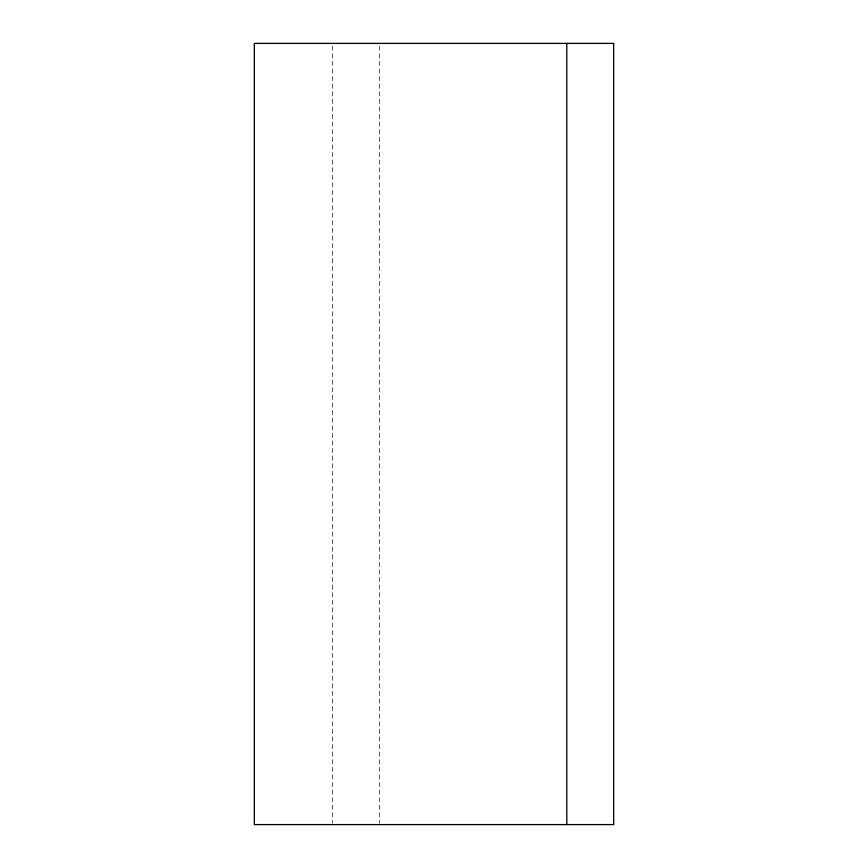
<?xml version="1.0" encoding="UTF-8"?>
<svg xmlns="http://www.w3.org/2000/svg" width="868" height="868" viewBox="0 0 868 868"><rect width="100%" height="100%" fill="white"/><g stroke="black" fill="none" stroke-linecap="round" stroke-linejoin="round"><path stroke-width="0.65" stroke-dasharray="4.34 3.25" d="M379.316 46.112L379.316 823.244M332.444 46.112L332.444 823.244"/><path stroke-width="1.3" d="M566.804 43.4L566.804 824.6M613.676 43.4L254.324 43.4L254.324 824.6L613.676 824.6L613.676 43.4"/></g></svg>
